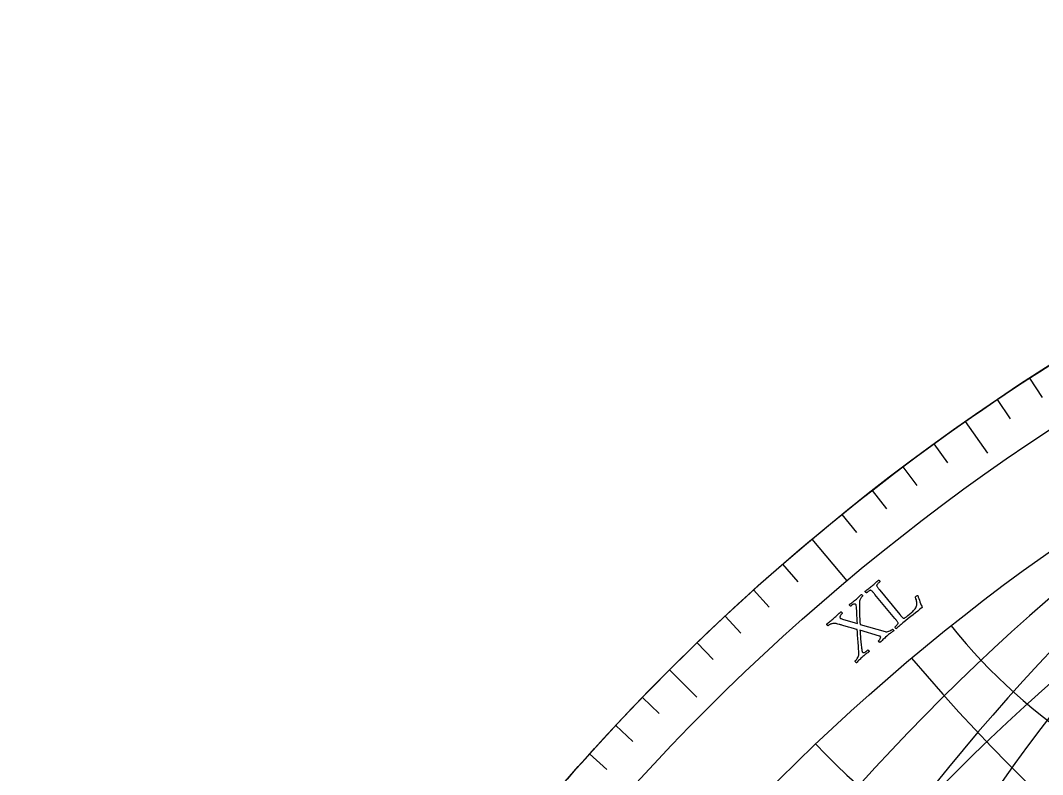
# Model space of a CAD drawing. Header units: millimetres. Extents: x -92 to 92, y -92 to 120.
# Drawn here: x -92.5 to -49.83, y 61.04 to 92.5 of the extents above; entities that cross this region are included whole.
import ezdxf

# ---------------------------------------------------------------- set-up
doc = ezdxf.new("R2010")
doc.units = ezdxf.units.MM
for name, color, linetype in [('CUT_OUTER', 1, 'Continuous'), ('ENGRAVE', 7, 'Continuous'), ('ENGRAVE_FINE', 8, 'Continuous'), ('TEXT', 5, 'Continuous')]:
    doc.layers.add(name, color=color, linetype=linetype)

msp = doc.modelspace()

# ---------------------------------------------------------------- linework, layer by layer
at = {"layer": 'CUT_OUTER'}
msp.add_lwpolyline([(-69.6698, 60.8471), (-69.2951, 61.2735), (-68.9178, 61.6975), (-68.538, 62.1192), (-68.1555, 62.5386), (-67.7705, 62.9556), (-67.383, 63.3702), (-66.9929, 63.7825), (-66.6002, 64.1924), (-66.2051, 64.5998), (-65.8075, 65.0048), (-65.4074, 65.4074), (-65.0048, 65.8075), (-64.5998, 66.2051), (-64.1924, 66.6002), (-63.7825, 66.9929), (-63.3702, 67.383), (-62.9556, 67.7705), (-62.5386, 68.1555), (-62.1192, 68.538), (-61.6975, 68.9178), (-61.2735, 69.2951), (-60.8471, 69.6698), (-60.4185, 70.0418), (-59.9876, 70.4112), (-59.5544, 70.778), (-59.119, 71.1421), (-58.6814, 71.5035), (-58.2415, 71.8622), (-57.7995, 72.2182), (-57.3553, 72.5715), (-56.9089, 72.922), (-56.4604, 73.2699), (-56.0098, 73.6149), (-55.557, 73.9572), (-55.1022, 74.2967), (-54.6453, 74.6334), (-54.1863, 74.9673), (-53.7253, 75.2984), (-53.2623, 75.6266), (-52.7972, 75.952), (-52.3302, 76.2745), (-51.8612, 76.5942), (-51.3902, 76.9109), (-50.9174, 77.2248), (-50.4426, 77.5358), (-49.9659, 77.8438), (-49.4873, 78.149)], dxfattribs=at)
at = {"layer": 'ENGRAVE'}
for points in [[(-53.0558, 75.7716), (-52.1273, 74.4456)], [(-59.4579, 70.8591), (-58.0011, 69.1231)], [(-65.4074, 65.4074), (-64.2627, 64.2627)]]:
    msp.add_lwpolyline(points, dxfattribs=at)
for radius in [92.5, 90.2338, 86.025, 86.025]:
    msp.add_circle((0, 0), radius, dxfattribs=at)
for centre, radius, start, end in [((15.1685, 0), 87.3521, 100, 260), ((31.3105, 0), 91.5459, 110, 250), ((0, 112.2977), 72.1835, 220, 320)]:
    msp.add_arc(centre, radius, start, end, dxfattribs=at)
at = {"layer": 'ENGRAVE_FINE'}
for points in [[(-50.3791, 77.577), (-49.8501, 76.7625)], [(-51.7253, 76.686), (-51.1822, 75.8808)], [(-54.3701, 74.8341), (-53.7992, 74.0483)], [(-55.6679, 73.8738), (-55.0834, 73.0981)], [(-56.9487, 72.891), (-56.3507, 72.1256)], [(-58.2121, 71.886), (-57.6009, 71.1312)], [(-60.6855, 69.8106), (-60.0483, 69.0776)], [(-61.8946, 68.7409), (-61.2447, 68.0191)], [(-63.0848, 67.6502), (-62.4225, 66.9399)], [(-64.2559, 66.5389), (-63.5812, 65.8403)], [(-66.5389, 64.2559), (-65.8403, 63.5812)], [(-67.6502, 63.0848), (-66.9399, 62.4225)], [(-68.7409, 61.8946), (-68.0191, 61.2447)]]:
    msp.add_lwpolyline(points, dxfattribs=at)
for centre, radius, start, end in [((7.5262, 0), 86.3536, 95, 265), ((23.0503, 0), 89.0596, 105, 255), ((-37.9751, 86.9904), 40.1141, 228.58333, 358.58333), ((-36.6259, 83.8999), 31.3105, 223.58333, 3.58333), ((40.1141, 0), 94.9181, 115, 245), ((-39.7414, 91.0367), 49.6666, 233.58333, 353.58333), ((-35.6312, 81.6213), 23.0503, 218.58333, 8.58333), ((-42.0155, 96.246), 60.2354, 238.583333, 348.583333), ((-44.9283, 102.9185), 72.1835, 243.583333, 343.583333), ((-48.6731, 111.4968), 86.025, 248.583333, 338.583333), ((6.8976, 3.0111), 86.3536, 118.583333, 288.583334), ((13.9016, 6.0687), 87.3521, 123.583333, 283.583333), ((21.1251, 9.222), 89.0596, 128.583333, 278.583333), ((28.6955, 12.5268), 91.5459, 133.583333, 273.583333), ((36.7638, 16.049), 94.9181, 138.583333, 268.583333), ((45.5184, 19.8707), 99.3331, 143.583333, 263.583333), ((-53.5435, 122.6535), 102.5206, 253.583333, 333.583333), ((-60.0044, 137.4536), 122.8564, 258.583333, 328.583333), ((-68.8342, 157.6802), 148.9997, 263.583333, 323.583333), ((-81.4378, 186.5516), 184.4812, 268.583333, 318.583333)]:
    msp.add_arc(centre, radius, start, end, dxfattribs=at)
at = {"layer": 'TEXT'}
for points in [[(-55.7895, 67.7173), (-55.7872, 67.7145), (-55.7845, 67.7112), (-55.7813, 67.7073), (-55.7775, 67.7028), (-55.7679, 67.691), (-55.7569, 67.6777), (-55.7445, 67.6626), (-55.7307, 67.6459), (-55.7164, 67.6289), (-55.7025, 67.6129), (-55.6888, 67.5979), (-55.6755, 67.5838), (-55.6633, 67.5721), (-55.653, 67.5638), (-55.6445, 67.5591), (-55.638, 67.5579), (-55.619, 67.5607), (-55.6, 67.5663), (-55.5811, 67.5747), (-55.5621, 67.5859), (-55.5409, 67.6007), (-55.515, 67.62), (-55.4846, 67.6438), (-55.4495, 67.6722), (-55.3169, 67.7807), (-55.283, 67.8099), (-55.2491, 67.8424), (-55.2152, 67.8783), (-55.1811, 67.9175), (-55.15, 67.9578), (-55.1247, 67.997), (-55.1054, 68.0352), (-55.092, 68.0724), (-55.0846, 68.1071), (-55.0804, 68.1443), (-55.0794, 68.1838), (-55.0816, 68.2259), (-55.0879, 68.2711), (-55.0992, 68.3204), (-55.1154, 68.3737), (-55.1366, 68.431), (-55.1378, 68.4406), (-55.1345, 68.4509), (-55.1267, 68.4617), (-55.1143, 68.4732), (-55.0934, 68.4884), (-55.0747, 68.4989), (-55.0583, 68.5047), (-55.044, 68.5056), (-55.0215, 68.442), (-54.9986, 68.3762), (-54.9752, 68.3083), (-54.9513, 68.2383), (-54.927, 68.1707), (-54.9023, 68.1098), (-54.8774, 68.0558), (-54.8521, 68.0085), (-54.9478, 67.9317), (-55.0436, 67.8556), (-55.1395, 67.7802), (-55.2355, 67.7055), (-55.3342, 67.6284), (-55.4384, 67.5456), (-55.5479, 67.4571), (-55.6628, 67.3628), (-55.7023, 67.3297), (-55.7394, 67.2979), (-55.7739, 67.2674), (-55.806, 67.2381), (-55.8373, 67.2094), (-55.8696, 67.1807), (-55.9028, 67.1519), (-55.937, 67.1231), (-55.9459, 67.1253), (-55.9549, 67.1306), (-55.9641, 67.1387), (-55.9735, 67.1498), (-55.9818, 67.1617), (-55.9878, 67.1725), (-55.9916, 67.182), (-55.9932, 67.1904), (-55.9847, 67.1979), (-55.9736, 67.2083), (-55.9598, 67.2216), (-55.9435, 67.2379), (-55.9264, 67.2558), (-55.9103, 67.2742), (-55.8953, 67.2928), (-55.8814, 67.3119), (-55.8702, 67.3296), (-55.8633, 67.3443), (-55.8606, 67.3559), (-55.8623, 67.3644), (-55.8709, 67.3835), (-55.8823, 67.4038), (-55.8965, 67.4254), (-55.9135, 67.4482), (-55.9323, 67.472), (-55.952, 67.4966), (-55.9727, 67.5219), (-55.9942, 67.5481), (-56.828, 68.5539), (-56.8498, 68.58), (-56.8711, 68.6052), (-56.8919, 68.6295), (-56.9122, 68.653), (-56.9319, 68.6744), (-56.9508, 68.6927), (-56.9689, 68.7078), (-56.9862, 68.7198), (-56.9951, 68.7239), (-57.0074, 68.7236), (-57.0231, 68.719), (-57.0422, 68.7101), (-57.063, 68.6985), (-57.0838, 68.6861), (-57.1048, 68.6729), (-57.1258, 68.6589), (-57.1451, 68.6455), (-57.1611, 68.6341), (-57.1735, 68.6249), (-57.1826, 68.6177), (-57.1906, 68.6207), (-57.1994, 68.6261), (-57.2089, 68.634), (-57.2192, 68.6443), (-57.2284, 68.6555), (-57.2347, 68.666), (-57.2382, 68.6759), (-57.2387, 68.6851), (-57.2011, 68.7143), (-57.1637, 68.743), (-57.1264, 68.7713), (-57.0893, 68.7992), (-57.0526, 68.827), (-57.0166, 68.8549), (-56.9812, 68.883), (-56.9465, 68.9113), (-56.9113, 68.9408), (-56.877, 68.9703), (-56.8434, 68.9998), (-56.8107, 69.0294), (-56.7779, 69.0593), (-56.7443, 69.0896), (-56.7097, 69.1204), (-56.6742, 69.1517), (-56.6652, 69.1494), (-56.6562, 69.1442), (-56.647, 69.136), (-56.6378, 69.1248), (-56.6296, 69.1128), (-56.6236, 69.1019), (-56.62, 69.0923), (-56.6186, 69.0838), (-56.6273, 69.0763), (-56.6387, 69.0658), (-56.6529, 69.0523), (-56.6697, 69.0358), (-56.6874, 69.0179), (-56.7041, 69), (-56.7198, 68.9821), (-56.7345, 68.9643), (-56.7465, 68.9476), (-56.754, 68.933), (-56.7571, 68.9206), (-56.7558, 68.9102), (-56.7484, 68.8945), (-56.7388, 68.8776), (-56.7268, 68.8595), (-56.7126, 68.8403), (-56.6969, 68.82), (-56.6802, 68.799), (-56.6626, 68.7772), (-56.6441, 68.7546), (-56.6411, 68.751), (-56.6382, 68.7474), (-56.6352, 68.7438), (-56.6322, 68.7401), (-56.6292, 68.7365), (-56.6262, 68.7329), (-56.6232, 68.7292), (-56.6202, 68.7256)], [(-58.5409, 67.5621), (-58.4986, 67.5991), (-58.4586, 67.6349), (-58.4207, 67.6696), (-58.385, 67.7031), (-58.3504, 67.7359), (-58.316, 67.7682), (-58.2818, 67.8001), (-58.2477, 67.8316), (-58.2404, 67.8275), (-58.2318, 67.8205), (-58.2217, 67.8105), (-58.2102, 67.7977), (-58.2001, 67.7847), (-58.1942, 67.7743), (-58.1926, 67.7663), (-58.1953, 67.7609), (-58.2045, 67.7524), (-58.2152, 67.7413), (-58.2273, 67.7276), (-58.2409, 67.7114), (-58.2544, 67.6936), (-58.2663, 67.6751), (-58.2765, 67.6559), (-58.2852, 67.6361), (-58.2903, 67.6165), (-58.2902, 67.5981), (-58.2848, 67.5809), (-58.2742, 67.5649), (-58.2602, 67.5524), (-58.2409, 67.5409), (-58.2161, 67.5304), (-58.186, 67.521), (-57.5595, 67.3402), (-57.5665, 67.4541), (-57.5727, 67.5648), (-57.5782, 67.6725), (-57.583, 67.7772), (-57.5878, 67.874), (-57.5934, 67.9584), (-57.5997, 68.0303), (-57.6068, 68.0897), (-57.6086, 68.0984), (-57.6111, 68.1065), (-57.6144, 68.114), (-57.6185, 68.1208), (-57.6225, 68.1266), (-57.6257, 68.1311), (-57.628, 68.1343), (-57.6294, 68.1362), (-57.6386, 68.1433), (-57.6519, 68.148), (-57.6694, 68.1501), (-57.6909, 68.1498), (-57.7179, 68.1432), (-57.7513, 68.1264), (-57.7913, 68.0994), (-57.8377, 68.0623), (-57.8434, 68.0623), (-57.8509, 68.066), (-57.8603, 68.0736), (-57.8716, 68.0849), (-57.8827, 68.0975), (-57.8913, 68.1087), (-57.8976, 68.1187), (-57.9014, 68.1274), (-57.8653, 68.1541), (-57.8312, 68.1793), (-57.7992, 68.203), (-57.7693, 68.2251), (-57.7399, 68.2473), (-57.7096, 68.271), (-57.6782, 68.2963), (-57.6459, 68.3233), (-57.6017, 68.361), (-57.5617, 68.3963), (-57.5258, 68.429), (-57.494, 68.4593), (-57.4656, 68.487), (-57.4396, 68.5121), (-57.4161, 68.5346), (-57.3952, 68.5545), (-57.3882, 68.5506), (-57.3801, 68.5446), (-57.371, 68.5363), (-57.3609, 68.5259), (-57.3517, 68.5145), (-57.3454, 68.5031), (-57.3421, 68.4919), (-57.3417, 68.4807), (-57.348, 68.4748), (-57.3572, 68.4652), (-57.3693, 68.4519), (-57.3842, 68.4349), (-57.4003, 68.4147), (-57.4158, 68.392), (-57.4306, 68.3668), (-57.4449, 68.3389), (-57.4572, 68.309), (-57.4663, 68.2774), (-57.4722, 68.2442), (-57.4749, 68.2093), (-57.4744, 68.1205), (-57.474, 68.0378), (-57.4737, 67.9611), (-57.4735, 67.8905), (-57.473, 67.823), (-57.4717, 67.7555), (-57.4697, 67.6882), (-57.4669, 67.6209), (-57.4634, 67.5507), (-57.4592, 67.4742), (-57.4544, 67.3916), (-57.4489, 67.3029), (-56.4062, 67.0039), (-56.3676, 66.9965), (-56.3275, 66.9964), (-56.286, 67.0036), (-56.2431, 67.0182), (-56.2013, 67.0372), (-56.1632, 67.0575), (-56.1289, 67.0794), (-56.0984, 67.1026), (-56.0904, 67.0993), (-56.0818, 67.093), (-56.0724, 67.0838), (-56.0623, 67.0715), (-56.053, 67.0591), (-56.0462, 67.0493), (-56.0418, 67.042), (-56.0397, 67.0373), (-56.0751, 67.0117), (-56.1079, 66.9879), (-56.1383, 66.9659), (-56.1661, 66.9458), (-56.1938, 66.9252), (-56.2238, 66.902), (-56.256, 66.876), (-56.2906, 66.8473), (-56.3377, 66.8072), (-56.3812, 66.7694), (-56.4212, 66.7337), (-56.4576, 66.7001), (-56.4938, 66.6663), (-56.533, 66.6296), (-56.5751, 66.5901), (-56.6202, 66.5478), (-56.6294, 66.5502), (-56.6395, 66.556), (-56.6504, 66.5653), (-56.6622, 66.5779), (-56.6722, 66.5909), (-56.6781, 66.6014), (-56.6797, 66.6093), (-56.677, 66.6146), (-56.6692, 66.622), (-56.6599, 66.6323), (-56.6491, 66.6453), (-56.6368, 66.6611), (-56.6245, 66.6786), (-56.6135, 66.6968), (-56.6039, 66.7157), (-56.5955, 66.7352), (-56.5899, 66.7539), (-56.5886, 66.7704), (-56.5914, 66.7845), (-56.5984, 66.7964), (-56.6008, 66.7989), (-56.6041, 66.8014), (-56.6082, 66.8039), (-56.6131, 66.8066), (-56.6183, 66.8089), (-56.6233, 66.8108), (-56.6281, 66.812), (-56.6326, 66.8127), (-57.4552, 67.0584), (-57.4516, 67), (-57.4473, 66.9387), (-57.4424, 66.8747), (-57.4368, 66.8079), (-57.4308, 66.74), (-57.4248, 66.6731), (-57.4186, 66.6069), (-57.4123, 66.5416), (-57.4059, 66.4789), (-57.3994, 66.4203), (-57.3929, 66.3658), (-57.3864, 66.3156), (-57.3802, 66.2712), (-57.3749, 66.2343), (-57.3704, 66.2051), (-57.3668, 66.1833), (-57.3658, 66.1795), (-57.3646, 66.1748), (-57.3632, 66.1693), (-57.3615, 66.163), (-57.3594, 66.1563), (-57.3564, 66.1499), (-57.3525, 66.1436), (-57.3478, 66.1376), (-57.3362, 66.1293), (-57.3201, 66.1259), (-57.2993, 66.1271), (-57.2739, 66.1332), (-57.2436, 66.1458), (-57.2082, 66.1668), (-57.1676, 66.196), (-57.1218, 66.2336), (-57.1136, 66.2305), (-57.1044, 66.2248), (-57.0942, 66.2163), (-57.0829, 66.2051), (-57.0725, 66.1936), (-57.0652, 66.1841), (-57.061, 66.1767), (-57.0598, 66.1712), (-57.0937, 66.146), (-57.1278, 66.1203), (-57.1621, 66.0942), (-57.1965, 66.0676), (-57.2306, 66.0408), (-57.2641, 66.0137), (-57.2968, 65.9865), (-57.3289, 65.959), (-57.3717, 65.9214), (-57.4109, 65.8861), (-57.4464, 65.8531), (-57.4783, 65.8226), (-57.5087, 65.7928), (-57.5394, 65.7624), (-57.5706, 65.7313), (-57.6023, 65.6995), (-57.61, 65.7046), (-57.6181, 65.7123), (-57.6266, 65.7224), (-57.6355, 65.735), (-57.6435, 65.7476), (-57.6495, 65.7576), (-57.6535, 65.7649), (-57.6554, 65.7696), (-57.6488, 65.7764), (-57.6382, 65.7884), (-57.6237, 65.8056), (-57.6052, 65.8282), (-57.5851, 65.8546), (-57.5657, 65.8835), (-57.5469, 65.915), (-57.5288, 65.949), (-57.5135, 65.9841), (-57.5031, 66.0187), (-57.4978, 66.0528), (-57.4975, 66.0864), (-57.5033, 66.179), (-57.5089, 66.2674), (-57.5145, 66.3517), (-57.5201, 66.4319), (-57.5257, 66.51), (-57.5316, 66.5882), (-57.5376, 66.6664), (-57.5439, 66.7446), (-57.5502, 66.8246), (-57.5565, 66.9079), (-57.5628, 66.9946), (-57.5689, 67.0847), (-57.6025, 67.0952), (-57.6402, 67.1066), (-57.682, 67.1189), (-57.7279, 67.1319), (-57.7764, 67.1456), (-57.8258, 67.1598), (-57.8761, 67.1745), (-57.9275, 67.1895), (-57.9785, 67.2045), (-58.0279, 67.2188), (-58.0756, 67.2324), (-58.1218, 67.2453), (-58.1651, 67.2573), (-58.2044, 67.2681), (-58.2395, 67.2779), (-58.2705, 67.2865), (-58.2959, 67.2935), (-58.314, 67.2985), (-58.3249, 67.3015), (-58.3285, 67.3026), (-58.3728, 67.3153), (-58.4137, 67.3251), (-58.4514, 67.3321), (-58.4858, 67.3361), (-58.5191, 67.3376), (-58.5532, 67.3367), (-58.5882, 67.3335), (-58.6241, 67.328), (-58.6478, 67.3228), (-58.6715, 67.3153), (-58.695, 67.3055), (-58.7185, 67.2935), (-58.7403, 67.2809), (-58.7589, 67.2691), (-58.7744, 67.2583), (-58.7868, 67.2484), (-58.7925, 67.2465), (-58.8002, 67.2492), (-58.8097, 67.2565), (-58.8211, 67.2684), (-58.8319, 67.2819), (-58.8393, 67.294), (-58.8436, 67.3049), (-58.8445, 67.3145), (-58.8018, 67.3496), (-58.7622, 67.3817), (-58.7255, 67.411), (-58.6918, 67.4373), (-58.6582, 67.4638), (-58.6219, 67.4934), (-58.5828, 67.5262), (-58.5409, 67.5621)]]:
    msp.add_lwpolyline(points, close=True, dxfattribs=at)

doc.saveas('drawing.dxf')
